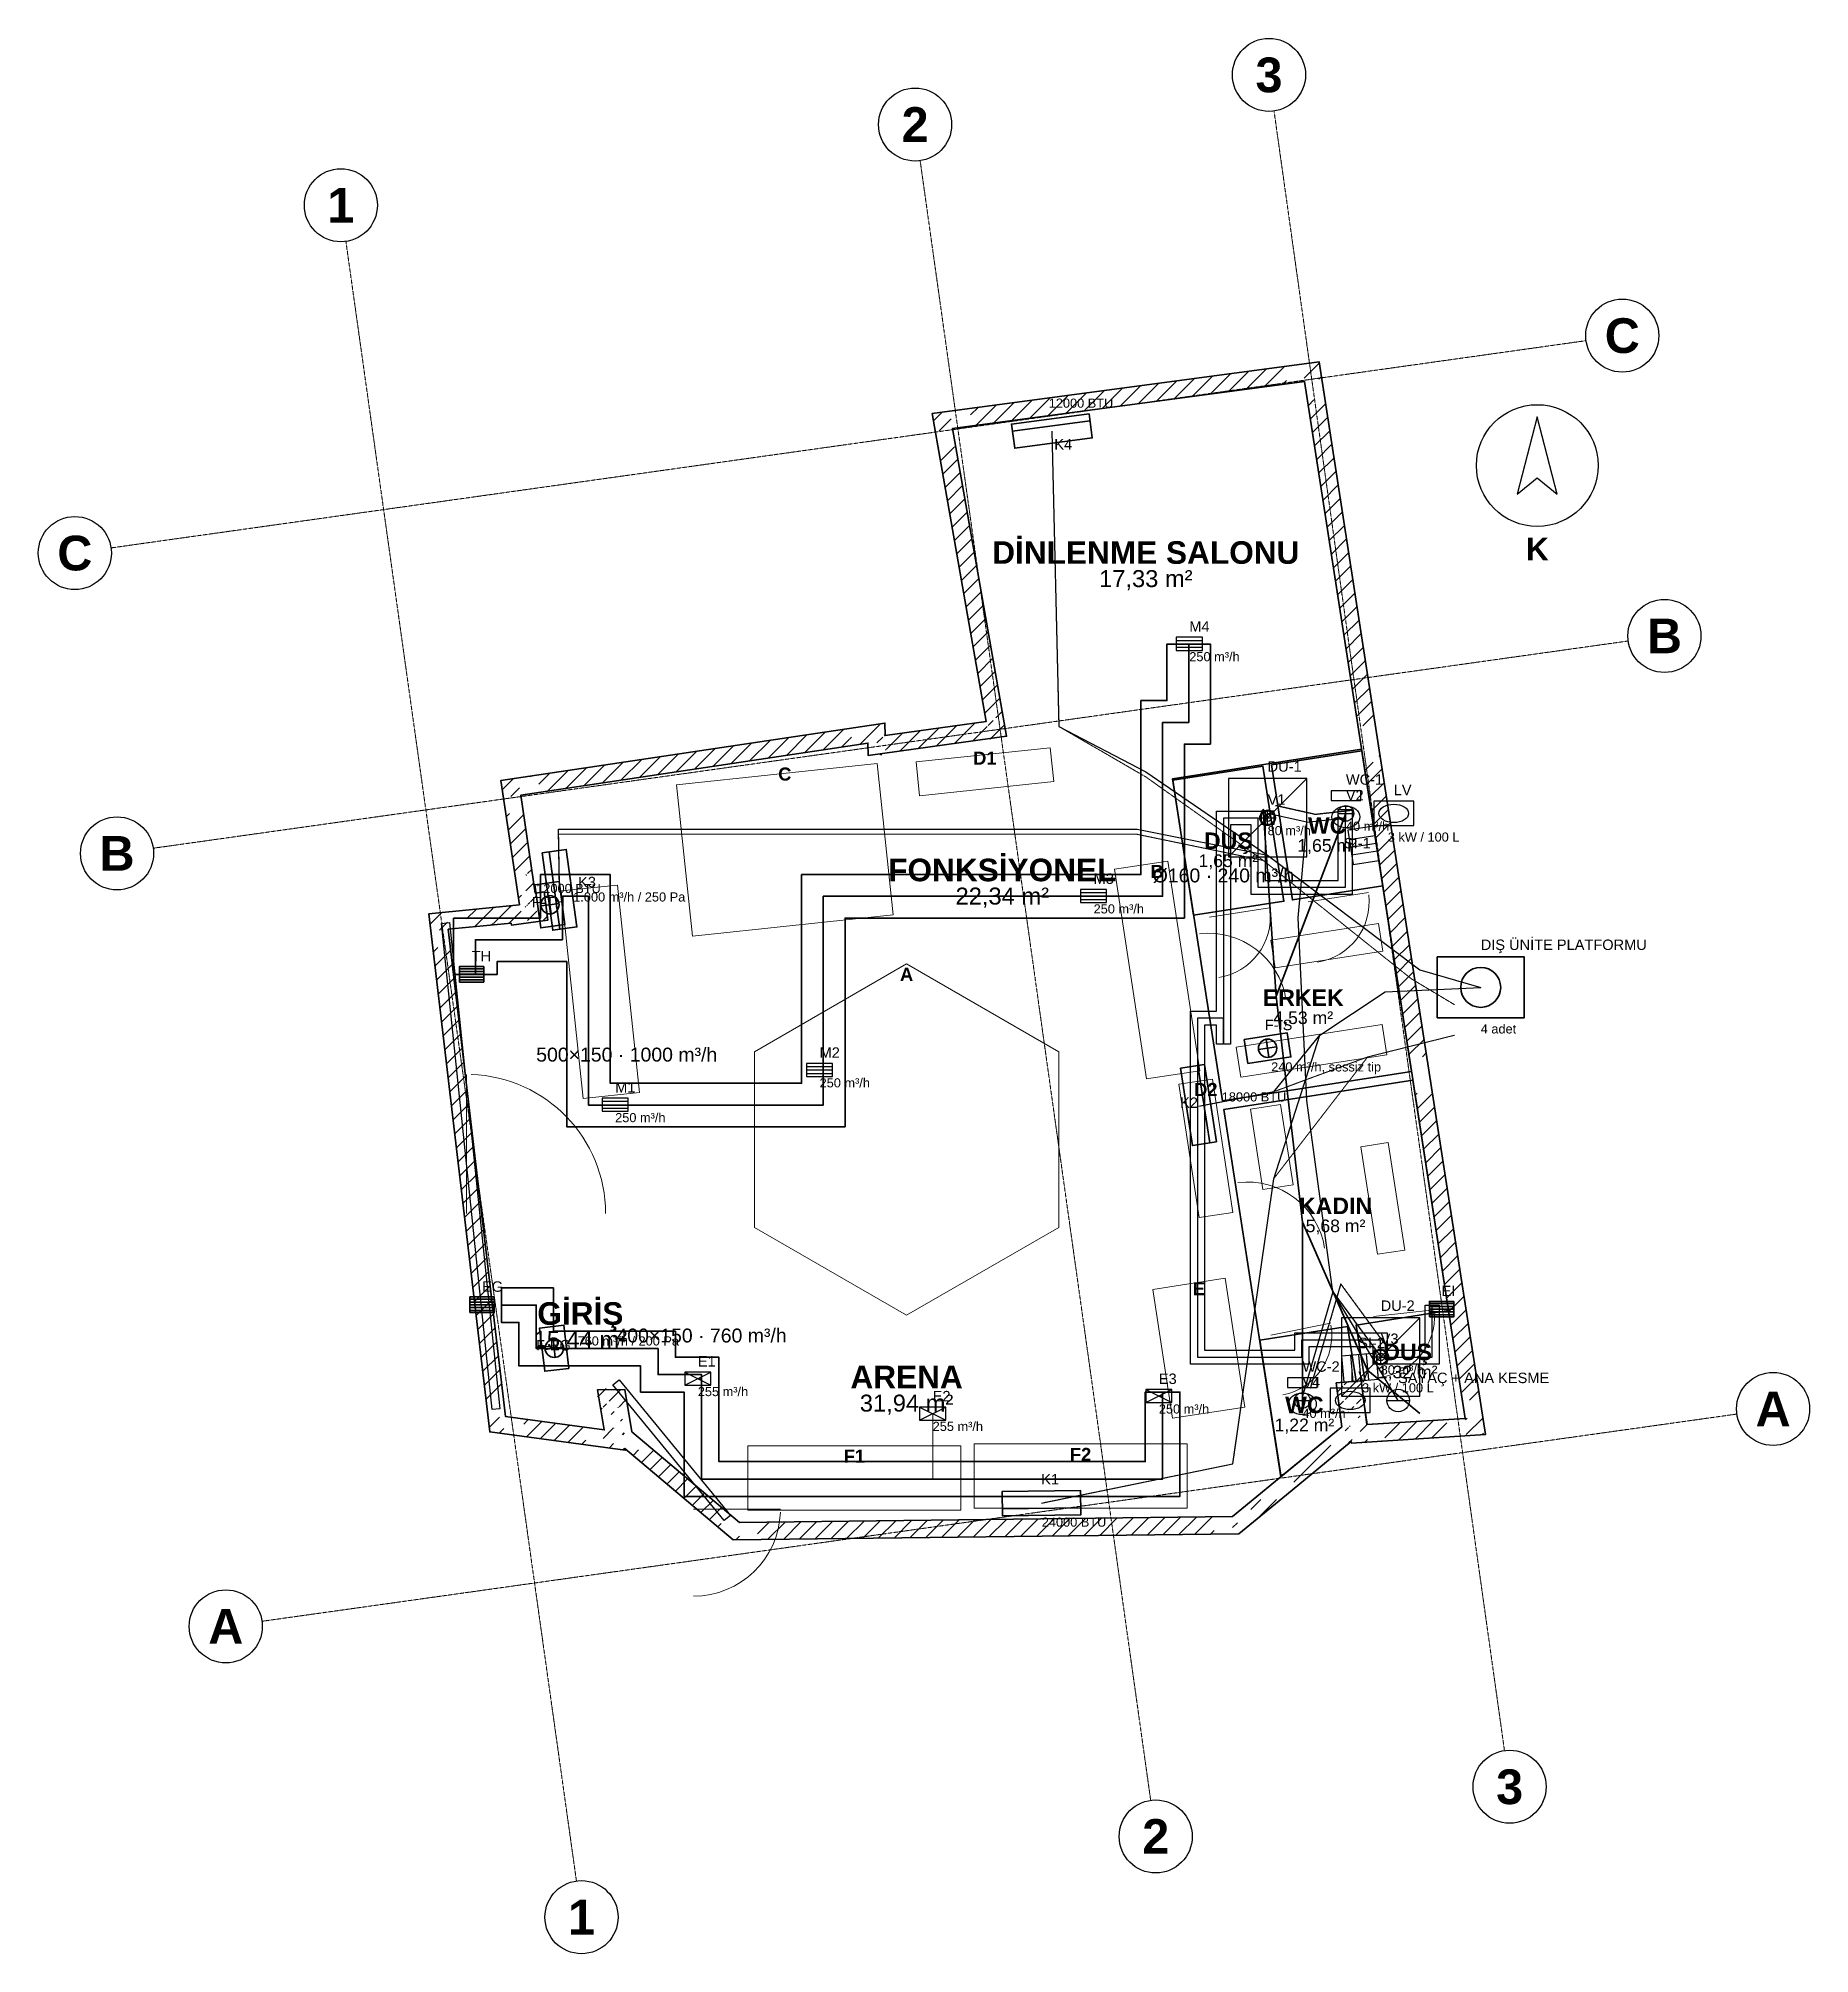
# Model space of a CAD drawing. Header units: millimetres. Extents: x -4681 to 15681, y -5011 to 17012.
import ezdxf
from ezdxf.enums import TextEntityAlignment as Align

# ---------------------------------------------------------------- set-up
doc = ezdxf.new("R2010")
doc.units = ezdxf.units.MM
doc.linetypes.add('DASHDOT', pattern=[3.556, 2.54, -0.508, 0, -0.508])
doc.linetypes.add('DASHED', pattern=[1.524, 1.27, -0.254])
for name, color, linetype, lineweight in [('A-CEPHE', 5, 'Continuous', 25), ('A-DUVAR-MEVCUT', 8, 'Continuous', 35), ('A-DUVAR-YENI', 1, 'Continuous', 35), ('A-EKIPMAN', 9, 'Continuous', 18), ('A-KAPI', 8, 'Continuous', 18), ('A-MOBILYA', 9, 'Continuous', 18), ('A-YAZI', 7, 'Continuous', 13), ('G-AKS-BALON', 8, 'Continuous', 25), ('G-AKS-HAT', 8, 'DASHDOT', 18), ('G-KUZEY', 7, 'Continuous', 25), ('M-HAVA-BESLEME', 3, 'Continuous', 35), ('M-HAVA-BRANSMAN', 3, 'DASHED', 18), ('M-HAVA-CIHAZ', 2, 'Continuous', 35), ('M-HAVA-EGZOZ', 1, 'Continuous', 35), ('M-HAVA-ISLAK', 6, 'Continuous', 25), ('M-HAVA-MENFEZ', 3, 'Continuous', 25), ('M-KLIMA-BAKIR', 4, 'Continuous', 25), ('M-KLIMA-DIS', 4, 'Continuous', 35), ('M-KLIMA-DRENAJ', 4, 'DASHED', 18), ('M-KLIMA-IC', 4, 'Continuous', 35), ('M-SIHHI-CIHAZ', 8, 'Continuous', 25), ('M-SIHHI-PIS', 8, 'Continuous', 35), ('M-SIHHI-SICAK', 30, 'DASHED', 25), ('M-SIHHI-TEMIZ', 5, 'Continuous', 25), ('M-YAZI', 7, 'Continuous', 13)]:
    doc.layers.add(name, color=color, linetype=linetype, lineweight=lineweight)
doc.styles.add('GYM', font='arial.ttf')
doc.styles.add('GYM-B', font='arialbd.ttf')

# ---------------------------------------------------------------- blocks, each defined once
blk = doc.blocks.new('G_KUZEY')
blk.add_lwpolyline([(0, 560), (-230, -330), (0, -140), (230, -330)], close=True)
blk.add_circle((0, 0), 700)
at = {"style": 'GYM-B'}
blk.add_text('K', height=260, dxfattribs=at).set_placement((0, -960), align=Align.MIDDLE_CENTER)
blk = doc.blocks.new('M_MENFEZ_BESLEME')
for p, q in [((-150, 40), (150, 40)), ((-150, 0), (150, 0)), ((-150, -40), (150, -40))]:
    blk.add_line(p, q)
blk.add_lwpolyline([(-150, -75), (150, -75), (150, 75), (-150, 75)], close=True)
at = {"style": 'GYM'}
for tag, p, height in [('KOD', (0, 140), 120), ('DEBI', (0, -200), 105)]:
    blk.add_attdef(tag, p, '', height=height, dxfattribs=at)
blk = doc.blocks.new('M_MENFEZ_EGZOZ')
for p, q in [((-150, -75), (150, 75)), ((-150, 75), (150, -75))]:
    blk.add_line(p, q)
blk.add_lwpolyline([(-150, -75), (150, -75), (150, 75), (-150, 75)], close=True)
at = {"style": 'GYM'}
for tag, p, height in [('KOD', (0, 140), 120), ('DEBI', (0, -200), 105)]:
    blk.add_attdef(tag, p, '', height=height, dxfattribs=at)
blk = doc.blocks.new('M_VALF')
for p, q in [((-90, 0), (90, 0)), ((0, -90), (0, 90))]:
    blk.add_line(p, q)
blk.add_circle((0, 0), 90)
at = {"style": 'GYM'}
for tag, p, height in [('KOD', (0, 150), 120), ('DEBI', (0, -200), 105)]:
    blk.add_attdef(tag, p, '', height=height, dxfattribs=at)
blk = doc.blocks.new('M_FAN')
for q in [(-105, 0), (0, 105), (105, 0), (0, -105)]:
    blk.add_line((0, 0), q)
blk.add_lwpolyline([(-250, -140), (250, -140), (250, 140), (-250, 140)], close=True)
blk.add_circle((0, 0), 105)
at = {"style": 'GYM'}
for tag, p, height in [('KOD', (0, 210), 120), ('TANIM', (0, -270), 105)]:
    blk.add_attdef(tag, p, '', height=height, dxfattribs=at)
blk = doc.blocks.new('M_PANJUR')
for p, q in [((-140, 64), (140, 64)), ((-140, 32), (140, 32)), ((-140, 0), (140, 0)), ((-140, -32), (140, -32)), ((-140, -64), (140, -64))]:
    blk.add_line(p, q)
blk.add_lwpolyline([(-140, -90), (140, -90), (140, 90), (-140, 90)], close=True)
at = {"style": 'GYM'}
blk.add_attdef('KOD', (0, 150), '', height=120, dxfattribs=at)
blk = doc.blocks.new('M_KLIMA_IC')
blk.add_line((-450, -60), (450, -60))
blk.add_lwpolyline([(-450, -140), (450, -140), (450, 140), (-450, 140)], close=True)
at = {"style": 'GYM'}
for tag, p, height in [('KOD', (0, 215), 120), ('KAPASITE', (0, -270), 105)]:
    blk.add_attdef(tag, p, '', height=height, dxfattribs=at)
blk = doc.blocks.new('M_KLIMA_DIS')
blk.add_lwpolyline([(-500, -350), (500, -350), (500, 350), (-500, 350)], close=True)
blk.add_circle((0, 0), 230)
at = {"style": 'GYM'}
for tag, p, height in [('KOD', (0, 430), 120), ('ADET', (0, -530), 105)]:
    blk.add_attdef(tag, p, '', height=height, dxfattribs=at)
blk = doc.blocks.new('M_KLOZET')
blk.add_lwpolyline([(-170, 150), (170, 150), (170, 260), (-170, 260)], close=True)
blk.add_ellipse((0, -40), major_axis=(160, 0), ratio=0.78)
at = {"style": 'GYM'}
blk.add_attdef('KOD', (0, 330), '', height=120, dxfattribs=at)
blk = doc.blocks.new('M_LAVABO')
blk.add_lwpolyline([(-230, -140), (230, -140), (230, 140), (-230, 140)], close=True)
blk.add_ellipse((0, 0), major_axis=(170, 0), ratio=0.62)
at = {"style": 'GYM'}
blk.add_attdef('KOD', (0, 210), '', height=120, dxfattribs=at)
blk = doc.blocks.new('M_DUS')
blk.add_line((-450, -450), (450, 450))
blk.add_lwpolyline([(-450, -450), (450, -450), (450, 450), (-450, 450)], close=True)
blk.add_circle((0, 0), 80)
at = {"style": 'GYM'}
blk.add_attdef('KOD', (0, 530), '', height=120, dxfattribs=at)
blk = doc.blocks.new('M_SUZGEC')
blk.add_lwpolyline([(-75, -75), (75, -75), (75, 75), (-75, 75)], close=True)
blk.add_circle((0, 0), 42)
blk = doc.blocks.new('M_ISITICI')
for p, q in [((-90, -150), (-90, 150)), ((0, -150), (0, 150)), ((90, -150), (90, 150))]:
    blk.add_line(p, q)
blk.add_lwpolyline([(-200, -150), (200, -150), (200, 150), (-200, 150)], close=True)
at = {"style": 'GYM'}
for tag, p, height in [('KOD', (0, 225), 120), ('GUC', (0, -285), 105)]:
    blk.add_attdef(tag, p, '', height=height, dxfattribs=at)
blk = doc.blocks.new('M_SAYAC')
blk.add_line((-130, 0), (130, 0))
blk.add_circle((0, 0), 130)
at = {"style": 'GYM'}
blk.add_attdef('KOD', (0, 200), '', height=120, dxfattribs=at)

msp = doc.modelspace()

# ---------------------------------------------------------------- hatches: boundary and pattern name
at = {"layer": 'A-DUVAR-MEVCUT'}
h = msp.add_hatch(dxfattribs=at)
h.set_pattern_fill('ANSI31', scale=40)
h.paths.add_polyline_path([(756, 6840), (760, 6814), (957, 6846), (953, 6872)])
h.paths.add_polyline_path([(970, 6843), (760, 6814), (756, 6840), (550, 6819), (550, 7020), (588, 7024), (970, 7024)])
h.paths.add_polyline_path([(760, 6814), (1178, 6873), (1150, 7071), (732, 7012)])
h.paths.add_polyline_path([(1149, 7083), (1178, 6873), (968, 6843), (968, 7083)])
h.paths.add_polyline_path([(1178, 6873), (1133, 7198), (935, 7171), (979, 6845)])
h.paths.add_polyline_path([(999, 7408), (1032, 7185), (1133, 7198), (1162, 6988), (923, 6988), (923, 7408)])
h.paths.add_polyline_path([(1133, 7198), (1032, 7185), (1058, 6986), (1159, 6999)])
h.paths.add_polyline_path([(1001, 7395), (1032, 7185), (1133, 7198), (1164, 6975), (822, 6975), (822, 7047), (850, 7050), (822, 7237), (822, 7395)])
h.paths.add_polyline_path([(1032, 7185), (864, 8310), (666, 8281), (834, 7155)])
h.paths.add_polyline_path([(1074, 8342), (864, 8310), (895, 8100), (693, 8100), (654, 8362), (654, 8481), (916, 8520), (1074, 8520)])
h.paths.add_polyline_path([(864, 8310), (4855, 8908), (4826, 9106), (834, 8508)])
h.paths.add_polyline_path([(4645, 9079), (4907, 9118), (5051, 9118), (5053, 8996), (5065, 8998), (5065, 8796), (4858, 8767), (4855, 8908), (4645, 8877)])
h.paths.add_polyline_path([(4855, 8908), (4858, 8767), (5058, 8772), (5055, 8912)])
h.paths.add_polyline_path([(5068, 8977), (5068, 8796), (4858, 8767), (4855, 8908), (4648, 8877), (4648, 8977)])
h.paths.add_polyline_path([(4858, 8767), (6449, 8988), (6422, 9186), (4831, 8965)])
h.paths.add_polyline_path([(6412, 9198), (6449, 8988), (6239, 8959), (6239, 9198)])
h.paths.add_polyline_path([(6449, 8988), (5826, 12526), (5629, 12492), (6252, 8954)])
h.paths.add_polyline_path([(6036, 12554), (5826, 12526), (5863, 12316), (5660, 12316), (5616, 12566), (5616, 12700), (5888, 12736), (6036, 12736)])
h.paths.add_polyline_path([(5826, 12526), (9876, 13066), (9849, 13265), (5800, 12725)])
h.paths.add_polyline_path([(9908, 12856), (9876, 13066), (9666, 13038), (9666, 13240), (9938, 13276), (10046, 13276), (10086, 13017), (10086, 12856)])
h.paths.add_polyline_path([(9876, 13066), (10521, 8898), (10719, 8928), (10073, 13097)])
h.paths.add_polyline_path([(10554, 8688), (10521, 8898), (10489, 9108), (10691, 9108), (10719, 8928), (10731, 8848), (10731, 8688)])
h.paths.add_polyline_path([(10521, 8898), (11111, 5092), (11308, 5122), (10719, 8928)])
h.paths.add_polyline_path([(11143, 4882), (11111, 5092), (11078, 5302), (11281, 5302), (11308, 5122), (11321, 5042), (11321, 4882)])
h.paths.add_polyline_path([(11111, 5092), (11722, 1144), (11920, 1174), (11308, 5122)])
h.paths.add_polyline_path([(11512, 1131), (11722, 1144), (11690, 1354), (11892, 1354), (11932, 1095), (11932, 957), (11570, 934), (11512, 934)])
h.paths.add_polyline_path([(11722, 1144), (10589, 1072), (10601, 873), (11735, 944)])
h.paths.add_polyline_path([(10379, 1282), (10562, 1282), (10589, 1072), (10799, 1086), (10799, 885), (10436, 862), (10414, 862), (10412, 877), (10394, 862), (10379, 862)])
h.paths.add_polyline_path([(10589, 1072), (10524, 1577), (10326, 1552), (10390, 1047)])
h.paths.add_polyline_path([(10314, 1367), (10314, 1558), (10524, 1577), (10551, 1367)])
h.paths.add_polyline_path([(10524, 1577), (10239, 1552), (10257, 1352), (10542, 1378)])
h.paths.add_polyline_path([(10449, 1342), (10266, 1342), (10239, 1552), (10449, 1570)])
h.paths.add_polyline_path([(10239, 1552), (10303, 1047), (10502, 1072), (10437, 1577)])
h.paths.add_polyline_path([(10093, 875), (10303, 1047), (10277, 1257), (10513, 1257), (10513, 867), (10414, 861), (10412, 877), (10363, 837), (10093, 837)])
h.paths.add_polyline_path([(10303, 1047), (9540, 421), (9667, 266), (10430, 892)])
h.paths.add_polyline_path([(9330, 248), (9540, 421), (9750, 593), (9750, 334), (9667, 266), (9600, 211), (9330, 211)])
h.paths.add_polyline_path([(9540, 421), (9046, 15), (9173, -139), (9667, 266)])
h.paths.add_polyline_path([(9256, -71), (9119, -184), (8836, -187), (8836, 13), (9046, 15), (9256, 188)])
h.paths.add_polyline_path([(9046, 15), (3378, -54), (3381, -253), (9049, -185)])
h.paths.add_polyline_path([(3588, -251), (3306, -254), (3168, -138), (3168, 124), (3378, -54), (3588, -51)])
h.paths.add_polyline_path([(3378, -54), (2142, 991), (2013, 839), (3249, -206)])
h.paths.add_polyline_path([(1932, 796), (1932, 1201), (2106, 1201), (2142, 991), (2352, 814), (2352, 781), (2080, 781), (2063, 796), (2066, 781), (2041, 781)])
h.paths.add_polyline_path([(2142, 991), (2060, 1478), (1863, 1445), (1944, 958)])
h.paths.add_polyline_path([(1850, 1268), (1850, 1474), (2060, 1478), (2095, 1268)])
h.paths.add_polyline_path([(2060, 1478), (1747, 1471), (1752, 1271), (2064, 1278)])
h.paths.add_polyline_path([(1957, 1261), (1782, 1261), (1747, 1471), (1957, 1476)])
h.paths.add_polyline_path([(1747, 1471), (1824, 1012), (2021, 1046), (1944, 1504)])
h.paths.add_polyline_path([(2034, 1222), (2034, 802), (1884, 802), (1614, 839), (1614, 1041), (1824, 1012), (1789, 1222)])
h.paths.add_polyline_path([(1824, 1012), (689, 1166), (662, 968), (1797, 814)])
h.paths.add_polyline_path([(664, 1376), (689, 1166), (899, 1138), (899, 957), (749, 957), (508, 989), (479, 1240), (479, 1376)])
h.paths.add_polyline_path([(689, 1166), (32, 6768), (-166, 6745), (490, 1143)])
h.paths.add_polyline_path([(242, 6789), (32, 6768), (57, 6558), (-144, 6558), (-178, 6842), (-178, 6948), (123, 6978), (242, 6978)])
h.paths.add_polyline_path([(32, 6768), (756, 6840), (736, 7039), (13, 6967)])
h.paths.add_polyline_path([(966, 6843), (760, 6814), (756, 6840), (546, 6819), (546, 7020), (847, 7050), (966, 7050)])

# ---------------------------------------------------------------- linework, layer by layer
at = {"layer": 'A-CEPHE'}
for points in [[(-45, 6835), (45, 6845), (625, 1255), (535, 1245)], [(3275, 29), (3205, -29), (1925, 1531), (1995, 1589)]]:
    msp.add_lwpolyline(points, close=True, dxfattribs=at)
at = {"layer": 'A-DUVAR-MEVCUT'}
for points in [[(850, 7050), (636, 8479), (5050, 9139), (5053, 8996), (6216, 9158), (5593, 12697), (10043, 13291), (10719, 8928), (11308, 5122), (11953, 958), (10414, 861), (10412, 877), (9667, 266), (9119, -184), (3306, -254), (2063, 796), (2066, 778), (508, 989), (-190, 6947)], [(756, 6840), (760, 6814), (1178, 6873), (1133, 7198), (1032, 7185), (864, 8310), (4855, 8908), (4858, 8767), (6449, 8988), (5826, 12526), (9876, 13066), (10521, 8898), (11111, 5092), (11722, 1144), (10589, 1072), (10524, 1577), (10239, 1552), (10303, 1047), (9540, 421), (9046, 15), (3378, -54), (2142, 991), (2060, 1478), (1747, 1471), (1824, 1012), (689, 1166), (32, 6768)]]:
    msp.add_lwpolyline(points, close=True, dxfattribs=at)
at = {"layer": 'A-DUVAR-YENI'}
for points in [[(8930, 4796), (11104, 5132), (10531, 8838), (8357, 8499)], [(10534, 8818), (10774, 7266), (9736, 7105), (9496, 8658)], [(8360, 8482), (9397, 8643), (9638, 7090), (8600, 6929)], [(9604, 473), (10303, 1047), (10239, 1552), (10524, 1577), (10589, 1072), (11722, 1144), (11120, 5032), (8946, 4695)], [(10559, 1306), (10524, 1577), (10519, 1598), (10541, 1580), (10566, 1584), (10467, 2217), (11530, 2383), (11722, 1144), (10595, 1073)], [(10303, 1047), (9634, 498), (9601, 492), (9359, 2045), (10369, 2202), (10467, 1572), (10239, 1552)]]:
    msp.add_lwpolyline(points, close=True, dxfattribs=at)
at = {"layer": 'A-EKIPMAN'}
for points in [[(6991, 8468), (6950, 8856), (5409, 8692), (5450, 8304)], [(4960, 8673), (2654, 8427), (2840, 6687), (5146, 6933)], [(8302, 7553), (7689, 7459), (8058, 5047), (8671, 5141)], [(5300, 6370), (3551, 5360), (3551, 3340), (5300, 2330), (7049, 3340), (7049, 5360)], [(8816, 5046), (8430, 4987), (8664, 3454), (9050, 3513)], [(9189, 1272), (8962, 2755), (8131, 2628), (8358, 1145)], [(5925, 90), (5925, 830), (3475, 830), (3475, 90)], [(8525, 110), (8525, 850), (6075, 850), (6075, 110)]]:
    msp.add_lwpolyline(points, close=True, dxfattribs=at)
at = {"layer": 'A-KAPI'}
for p, q in [((9917, 7082), (10609, 7190)), ((8781, 6906), (9473, 7014)), ((8772, 5822), (8634, 6712)), ((240, 3500), (240, 5100)), ((9216, 2962), (9078, 3852)), ((9488, 2100), (10174, 2238)), ((10668, 2314), (11364, 2392)), ((2850, 100), (3850, 100))]:
    msp.add_line(p, q, dxfattribs=at)
for centre, radius, start, end in [((9917, 7082), 700, -81.2, 6.8), ((8781, 6906), 700, -81.2, 6.8), ((8772, 5822), 900, 8.8, 96.8), ((240, 3500), 1600, 0, 88), ((9216, 2962), 900, 8.8, 96.8), ((9488, 2100), 700, -78.6, 9.4), ((10668, 2314), 700, -83.6, 4.4), ((2850, 100), 1000, -90, -2)]:
    msp.add_arc(centre, radius, start, end, dxfattribs=at)
at = {"layer": 'A-MOBILYA'}
for points in [[(1978, 7277), (1331, 7209), (1582, 4823), (2229, 4891)], [(9489, 6642), (9538, 6326), (10774, 6518), (10725, 6834)], [(9088, 5412), (9142, 5066), (10822, 5326), (10768, 5672)], [(9599, 4752), (9254, 4699), (9397, 3775), (9743, 3829)], [(10836, 4315), (10520, 4266), (10713, 3031), (11029, 3080)]]:
    msp.add_lwpolyline(points, close=True, dxfattribs=at)
at = {"layer": 'G-AKS-BALON'}
for centre in [(9466, 16592), (5398, 16021), (-1203, 15093), (13527, 13594), (-4261, 11094), (14012, 10141), (-3776, 7641), (15261, 1253), (-2526, -1247), (12232, -3091), (8164, -3663), (1563, -4591)]:
    msp.add_circle(centre, 420, dxfattribs=at)
at = {"layer": 'G-AKS-HAT'}
for p, q in [((12173, -2676), (9524, 16177)), ((8106, -3247), (5456, 15605)), ((1505, -4175), (-1145, 14677)), ((-3845, 11153), (13111, 13536)), ((-3360, 7700), (13596, 10083)), ((-2111, -1189), (14845, 1194))]:
    msp.add_line(p, q, dxfattribs=at)
at = {"layer": 'M-HAVA-BESLEME'}
msp.add_lwpolyline([(93, 6897), (1093, 6897), (1093, 7397), (1893, 7397), (1893, 4997), (4093, 4997), (4093, 7397), (7993, 7397), (7993, 9397), (8293, 9397), (8293, 10047), (8793, 10047), (8793, 8897), (8493, 8897), (8493, 6897), (4593, 6897), (4593, 4497), (1393, 4497), (1393, 6397), (593, 6397), (593, 6247), (93, 6247)], close=True, dxfattribs=at)
msp.add_lwpolyline([(343, 6247), (343, 6647), (1343, 6647), (1343, 7147), (1643, 7147), (1643, 4747), (4343, 4747), (4343, 7147), (8243, 7147), (8243, 9147), (8543, 9147), (8543, 10047)], dxfattribs=at)
at = {"layer": 'M-HAVA-BRANSMAN'}
for p, q in [((8543, 10047), (8550, 10047)), ((8550, 10047), (8550, 10050)), ((9343, 8047), (9450, 8047)), ((9450, 8047), (9450, 8050)), ((10343, 8100), (10350, 8100)), ((10350, 8100), (10350, 8100)), ((7450, 7147), (7450, 7150)), ((7450, 7147), (7450, 7147)), ((4343, 5150), (4300, 5150)), ((4300, 5150), (4300, 5150)), ((1950, 4747), (1950, 4750)), ((1950, 4747), (1950, 4747)), ((9843, 1847), (9850, 1847)), ((9850, 1847), (9850, 1350)), ((10750, 1847), (10750, 1850)), ((10750, 1847), (10750, 1847)), ((2943, 1600), (2900, 1600)), ((2900, 1600), (2900, 1600)), ((8243, 1400), (8200, 1400)), ((8200, 1400), (8200, 1400)), ((5600, 447), (5600, 1200)), ((5600, 447), (5600, 447))]:
    msp.add_line(p, q, dxfattribs=at)
at = {"layer": 'M-HAVA-EGZOZ'}
msp.add_lwpolyline([(1243, 2647), (1243, 2147), (2643, 2147), (2643, 1847), (3143, 1847), (3143, 647), (8043, 647), (8043, 1447), (8443, 1447), (8443, 247), (2743, 247), (2743, 1447), (2243, 1447), (2243, 1747), (843, 1747), (843, 2247), (643, 2247), (643, 2647)], close=True, dxfattribs=at)
msp.add_lwpolyline([(643, 2447), (1043, 2447), (1043, 1947), (2443, 1947), (2443, 1647), (2943, 1647), (2943, 447), (5643, 447), (8243, 447), (8243, 1447)], dxfattribs=at)
at = {"layer": 'M-HAVA-ISLAK'}
msp.add_lwpolyline([(8863, 5447), (8863, 5667), (8723, 5667), (8723, 1927), (9763, 1927), (9763, 2127), (10823, 2127), (10823, 1927), (11263, 1927), (11263, 2447), (11423, 2447), (11423, 1767), (10663, 1767), (10663, 1967), (9923, 1967), (9923, 1767), (8563, 1767), (8563, 5827), (8863, 5827), (8863, 8127), (9423, 8127), (9423, 7327), (10263, 7327), (10263, 8147), (10423, 8147), (10423, 7167), (9263, 7167), (9263, 7967), (9023, 7967), (9023, 5827), (9023, 5447)], close=True, dxfattribs=at)
msp.add_lwpolyline([(10343, 8147), (10343, 7247), (9343, 7247), (9343, 8047), (8943, 8047), (8943, 5447), (8943, 5747), (8643, 5747), (8643, 1847), (9843, 1847), (9843, 2047), (10743, 2047), (10743, 1847), (11343, 1847), (11343, 2447)], dxfattribs=at)
at = {"layer": 'M-KLIMA-BAKIR'}
for points in [[(6970, 12497), (7050, 9100), (8050, 8580), (9450, 7620), (11200, 6300), (11900, 6100)], [(1311, 7222), (1300, 7920), (5950, 7920), (7950, 7920), (9450, 7620), (11200, 6300), (11900, 6100)], [(6851, 169), (9050, 620), (9520, 3900), (10050, 5550), (10800, 6050), (11900, 6100)], [(8659, 4733), (9520, 4900), (10050, 5550), (10800, 6050), (11900, 6100)]]:
    msp.add_lwpolyline(points, dxfattribs=at)
at = {"layer": 'M-KLIMA-DRENAJ'}
for points in [[(6970, 12497), (7050, 9100), (8050, 8520), (9400, 7560), (11100, 6200), (11600, 5900)], [(1311, 7222), (1300, 7860), (5950, 7860), (7950, 7860), (9400, 7560), (11100, 6200), (11600, 5900)], [(6851, 169), (9050, 620), (9520, 3900), (10600, 5300), (11600, 5550)], [(8659, 4733), (9520, 4900), (10600, 5300), (11600, 5550)]]:
    msp.add_lwpolyline(points, dxfattribs=at)
at = {"layer": 'M-SIHHI-PIS'}
for points in [[(9400, 8150), (9550, 6000), (9850, 3400), (10600, 1700), (11200, 1200)], [(9450, 8050), (9400, 8150)], [(10350, 8100), (9550, 6000)], [(9850, 1350), (9850, 3400)], [(10750, 1850), (10600, 1700)]]:
    msp.add_lwpolyline(points, dxfattribs=at)
at = {"layer": 'M-SIHHI-SICAK'}
for points in [[(9990, 8090), (9540, 8190)], [(9990, 8090), (10440, 8140)], [(10290, 2690), (9940, 1490)], [(10290, 2690), (10840, 1940)]]:
    msp.add_lwpolyline(points, dxfattribs=at)
at = {"layer": 'M-SIHHI-TEMIZ'}
for points in [[(9900, 8000), (9450, 8100)], [(10950, 1350), (10200, 2600), (9900, 4800), (9800, 6900), (9900, 8000)], [(9900, 8000), (10350, 8050)], [(10200, 2600), (9850, 1400)], [(10200, 2600), (10750, 1850)]]:
    msp.add_lwpolyline(points, dxfattribs=at)

# ---------------------------------------------------------------- block references
at = {"layer": 'G-KUZEY'}
msp.add_blockref('G_KUZEY', (12550, 12100), dxfattribs=at)
at = {"layer": 'M-HAVA-CIHAZ'}
ref = msp.add_blockref('M_FAN', (1200, 7050), dxfattribs=dict(at, rotation=97.8))
ref.add_attrib('KOD', 'F-TH', (992, 7021), dxfattribs={"layer": '0', "height": 120, "style": 'GYM'})
ref.add_attrib('TANIM', '1.000 m³/h / 250 Pa', (1468, 7087), dxfattribs={"layer": '0', "height": 105, "style": 'GYM'})
for p, values in [((300, 6250), {'KOD': 'TH'}), ((420, 2450), {'KOD': 'EG'}), ((11450, 2400), {'KOD': 'EI'})]:
    msp.add_blockref('M_PANJUR', p, dxfattribs=at).add_auto_attribs(values)
ref = msp.add_blockref('M_FAN', (9450, 5400), dxfattribs=dict(at, rotation=8.8))
ref.add_attrib('KOD', 'F-IS', (9418, 5608), dxfattribs={"layer": '0', "height": 120, "style": 'GYM'})
ref.add_attrib('TANIM', '240 m³/h, sessiz tip', (9491, 5133), dxfattribs={"layer": '0', "height": 105, "style": 'GYM'})
ref = msp.add_blockref('M_FAN', (1250, 1950), dxfattribs=dict(at, rotation=96.7))
ref.add_attrib('KOD', 'F-EG', (1041, 1925), dxfattribs={"layer": '0', "height": 120, "style": 'GYM'})
ref.add_attrib('TANIM', '760 m³/h / 200 Pa', (1518, 1982), dxfattribs={"layer": '0', "height": 105, "style": 'GYM'})
at = {"layer": 'M-HAVA-MENFEZ'}
for name, p, values in [('M_MENFEZ_BESLEME', (8550, 10050), {'KOD': 'M4', 'DEBI': '250 m³/h'}), ('M_VALF', (10350, 8100), {'KOD': 'V2', 'DEBI': '40 m³/h'}), ('M_VALF', (9450, 8050), {'KOD': 'V1', 'DEBI': '80 m³/h'}), ('M_MENFEZ_BESLEME', (7450, 7150), {'KOD': 'M3', 'DEBI': '250 m³/h'}), ('M_MENFEZ_BESLEME', (4300, 5150), {'KOD': 'M2', 'DEBI': '250 m³/h'}), ('M_MENFEZ_BESLEME', (1950, 4750), {'KOD': 'M1', 'DEBI': '250 m³/h'}), ('M_VALF', (10750, 1850), {'KOD': 'V3', 'DEBI': '80 m³/h'}), ('M_MENFEZ_EGZOZ', (2900, 1600), {'KOD': 'E1', 'DEBI': '255 m³/h'}), ('M_MENFEZ_EGZOZ', (8200, 1400), {'KOD': 'E3', 'DEBI': '250 m³/h'}), ('M_VALF', (9850, 1350), {'KOD': 'V4', 'DEBI': '40 m³/h'}), ('M_MENFEZ_EGZOZ', (5600, 1200), {'KOD': 'E2', 'DEBI': '255 m³/h'})]:
    msp.add_blockref(name, p, dxfattribs=at).add_auto_attribs(values)
at = {"layer": 'M-KLIMA-DIS'}
msp.add_blockref('M_KLIMA_DIS', (11900, 6100), dxfattribs=at).add_auto_attribs({'KOD': 'DIŞ ÜNİTE PLATFORMU', 'ADET': '4 adet'})
at = {"layer": 'M-KLIMA-IC'}
ref = msp.add_blockref('M_KLIMA_IC', (6970, 12497), dxfattribs=dict(at, rotation=187.6))
ref.add_attrib('KOD', 'K4', (6998, 12284), dxfattribs={"layer": '0', "height": 120, "style": 'GYM'})
ref.add_attrib('KAPASITE', '12000 BTU', (6934, 12765), dxfattribs={"layer": '0', "height": 105, "style": 'GYM'})
ref = msp.add_blockref('M_KLIMA_IC', (1311, 7222), dxfattribs=dict(at, rotation=277.8))
ref.add_attrib('KOD', 'K3', (1524, 7251), dxfattribs={"layer": '0', "height": 120, "style": 'GYM'})
ref.add_attrib('KAPASITE', '12000 BTU', (1043, 7185), dxfattribs={"layer": '0', "height": 105, "style": 'GYM'})
ref = msp.add_blockref('M_KLIMA_IC', (8656, 4747), dxfattribs=dict(at, rotation=98.8))
ref.add_attrib('KOD', 'K2', (8444, 4714), dxfattribs={"layer": '0', "height": 120, "style": 'GYM'})
ref.add_attrib('KAPASITE', '18000 BTU', (8923, 4788), dxfattribs={"layer": '0', "height": 105, "style": 'GYM'})
ref = msp.add_blockref('M_KLIMA_IC', (6851, 169), dxfattribs=dict(at, rotation=0.7))
ref.add_attrib('KOD', 'K1', (6848, 384), dxfattribs={"layer": '0', "height": 120, "style": 'GYM'})
ref.add_attrib('KAPASITE', '24000 BTU', (6854, -101), dxfattribs={"layer": '0', "height": 105, "style": 'GYM'})
at = {"layer": 'M-SIHHI-CIHAZ'}
for name, p, values in [('M_DUS', (9450, 8050), {'KOD': 'DU-1'}), ('M_KLOZET', (10350, 8100), {'KOD': 'WC-1'}), ('M_LAVABO', (10900, 8100), {'KOD': 'LV'}), ('M_DUS', (10750, 1850), {'KOD': 'DU-2'}), ('M_KLOZET', (9850, 1350), {'KOD': 'WC-2'}), ('M_LAVABO', (10400, 1350), {'KOD': 'LV'})]:
    msp.add_blockref(name, p, dxfattribs=at).add_auto_attribs(values)
for p in [(9450, 8050), (10750, 1850)]:
    msp.add_blockref('M_SUZGEC', p, dxfattribs=at)
ref = msp.add_blockref('M_ISITICI', (10550, 7732), dxfattribs=dict(at, rotation=98.8))
ref.add_attrib('KOD', 'SI-1', (10328, 7698), dxfattribs={"layer": '0', "height": 120, "style": 'GYM'})
ref.add_attrib('GUC', '3 kW / 100 L', (10832, 7776), dxfattribs={"layer": '0', "height": 105, "style": 'GYM'})
ref = msp.add_blockref('M_ISITICI', (10511, 1727), dxfattribs=dict(at, rotation=5.1))
ref.add_attrib('KOD', 'SI-2', (10491, 1951), dxfattribs={"layer": '0', "height": 120, "style": 'GYM'})
ref.add_attrib('GUC', '3 kW / 100 L', (10536, 1443), dxfattribs={"layer": '0', "height": 105, "style": 'GYM'})
at = {"layer": 'M-SIHHI-TEMIZ'}
msp.add_blockref('M_SAYAC', (10950, 1350), dxfattribs=at).add_auto_attribs({'KOD': 'SAYAÇ + ANA KESME'})

# ---------------------------------------------------------------- texts
at = {"layer": 'A-EKIPMAN', "style": 'GYM-B'}
for s, p in [('D1', (6200, 8736)), ('C', (3900, 8553)), ('B', (8180, 7433)), ('A', (5300, 6250)), ('D2', (8740, 4926)), ('E', (8660, 2635)), ('F1', (4700, 710)), ('F2', (7300, 730))]:
    msp.add_text(s, height=150, dxfattribs=at).set_placement(p, align=Align.MIDDLE_CENTER)
at = {"layer": 'A-YAZI'}
for s, height, style, p in [('DİNLENME SALONU', 260, 'GYM-B', (8050, 11100)), ('17,33 m²', 195, 'GYM', (8050, 10800)), ('WC', 190, 'GYM-B', (10135, 7962)), ('DUŞ', 190, 'GYM-B', (8999, 7786)), ('1,65 m²', 145, 'GYM', (10135, 7732)), ('FONKSİYONEL', 260, 'GYM-B', (6400, 7450)), ('1,65 m²', 145, 'GYM', (8999, 7556)), ('22,34 m²', 195, 'GYM', (6400, 7150)), ('ERKEK', 190, 'GYM-B', (9860, 5981)), ('4,53 m²', 145, 'GYM', (9860, 5751)), ('KADIN', 190, 'GYM-B', (10231, 3588)), ('5,68 m²', 145, 'GYM', (10231, 3358)), ('GİRİŞ', 260, 'GYM-B', (1550, 2350)), ('15,44 m²', 195, 'GYM', (1550, 2050)), ('DUŞ', 190, 'GYM-B', (11060, 1908)), ('ARENA', 260, 'GYM-B', (5300, 1620)), ('1,32 m²', 145, 'GYM', (11060, 1678)), ('31,94 m²', 195, 'GYM', (5300, 1320)), ('WC', 190, 'GYM-B', (9873, 1299)), ('1,22 m²', 145, 'GYM', (9873, 1069))]:
    msp.add_text(s, height=height, dxfattribs=dict(at, style=style)).set_placement(p, align=Align.MIDDLE_CENTER)
at = {"layer": 'G-AKS-BALON', "style": 'GYM-B'}
for s, p in [('3', (9466, 16592)), ('2', (5398, 16021)), ('1', (-1203, 15093)), ('C', (13527, 13594)), ('C', (-4261, 11094)), ('B', (14012, 10141)), ('B', (-3776, 7641)), ('A', (15261, 1253)), ('A', (-2526, -1247)), ('3', (12232, -3091)), ('2', (8164, -3663)), ('1', (1563, -4591))]:
    msp.add_text(s, height=399, dxfattribs=at).set_placement(p, align=Align.MIDDLE_CENTER)
at = {"layer": 'M-YAZI', "style": 'GYM'}
for s, p in [('Ø160 · 240 m³/h', (8943, 7387)), ('500×150 · 1000 m³/h', (2083, 5327)), ('400×150 · 760 m³/h', (2943, 2097))]:
    msp.add_text(s, height=160, dxfattribs=at).set_placement(p, align=Align.MIDDLE_CENTER)

doc.saveas('drawing.dxf')
